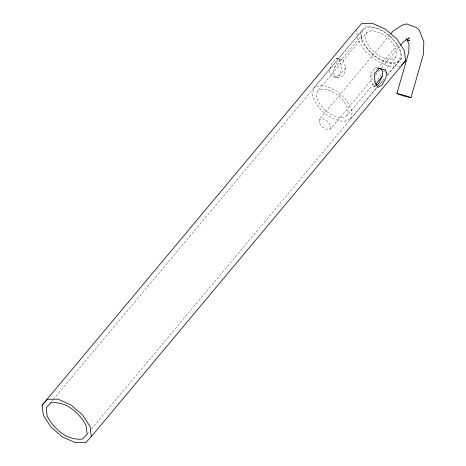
<?xml version="1.0" encoding="UTF-8"?>
<svg xmlns="http://www.w3.org/2000/svg" width="466" height="466" viewBox="0 0 466 466"><rect width="100%" height="100%" fill="white"/><g stroke="black" fill="none" stroke-linecap="round" stroke-linejoin="round"><path stroke-width="0.35" stroke-dasharray="2.33 1.75" d="M389.78 35.002L319.274 119.348L319.105 122.768L322.332 126.997L327.068 129.565L330.534 128.96L375.083 75.667M330.534 128.96L330.703 125.54L327.476 121.311L322.74 118.748L319.274 119.348M387.229 75.108L399.304 60.667L401.028 53.969C397.067 39.779 383.932 28.851 369.398 26.958L362.781 29.48L314.002 87.8L312.284 94.499C316.245 108.695 329.38 119.616 343.914 121.51L350.525 118.987L377.006 87.328M384.899 70.267L395.587 57.493L396.956 52.157C393.805 40.857 383.343 32.154 371.769 30.645L366.503 32.655L317.725 90.975L316.356 96.311C319.507 107.611 329.969 116.314 341.543 117.822L346.809 115.813L374.215 83.041M334.506 67.937L361.063 36.179L362.781 29.48M366.503 32.655L365.128 37.991C368.286 49.291 378.747 57.988 390.322 59.502L395.587 57.493M346.809 115.813L348.178 110.477C345.026 99.176 334.565 90.48 322.99 88.971L317.725 90.975M350.525 118.987L352.249 112.289C348.288 98.099 335.153 87.177 320.62 85.278L314.002 87.8M345.83 67.82L343.494 75.661L337.407 77.828L333.528 76.896L329.666 73.011L329.212 71.846L331.588 63.784L336.295 58.163L343.646 60.137L343.547 61.961L345.883 67.692L337.495 77.787M375.544 75.113L379.72 70.116M381.578 67.896L400.143 45.691M51.342 401.663L52.74 399.985M53.211 399.426L365.018 27.011C380.343 24.983 393.77 36.96 400.515 49.74L401.541 58.198L386.594 76.069M340.157 59.089L335.456 64.71L333.073 72.772L333.534 73.937L337.407 77.828M377.943 68.141L375.363 67.523L370.662 73.145L371.093 81.882L372.468 83.268L373.738 86.53L376.318 87.148M370.837 76.64L377.443 68.735M397.393 44.882L377.879 68.211L375.363 67.523M374.681 82.488L381.648 74.152M383.506 71.933L384.438 70.82M373.738 86.53L375.212 84.829M377.472 86.775L383.972 78.999M87.189 434.05L89.524 431.26M91.394 429.023L376.784 87.794M378.648 85.563L383.786 79.418M401.541 58.198L397.073 63.137C381.741 65.158 368.315 53.182 361.575 40.408L360.55 31.95M373.825 86.49L375.497 85.558M399.304 60.667L392.692 63.19C378.159 61.296 365.024 50.369 361.063 36.179M333.528 76.896L339.632 74.735L342.003 66.766L339.685 61.034L339.778 59.211L336.295 58.163M405.187 39.103L406.416 38.754M399.554 66.731L389.751 66.848L376.918 61.133L365.193 51.12L357.707 39.482L356.566 30.022M406.346 37.746L407.29 38.637"/><path stroke-width="0.7" d="M390.712 33.884L393.048 31.094L402.257 25.141L406.55 23.9L416.196 27.442L419.301 30.366L423.868 41.771L423.378 54.353L410.971 97.703L402.781 95.746L396.927 93.549L408.758 52.221L409.055 44.515L407.086 39.593M376.056 85.243L378.293 83.996L382.213 76.395L382.487 71.292L381.66 69.248L378.514 68.386M400.603 45.138L403.387 41.806L409.48 37.868L408.257 38.224M42.132 405.199L356.484 29.346L361.837 23.422L372.334 23.3L385.166 29.014L396.898 39.028L404.377 50.666L405.606 60.801L91.26 436.654L85.907 442.578L75.405 442.7L62.572 436.986L50.846 426.973L43.361 415.334L42.132 405.199L47.485 399.275L57.988 399.152L70.82 404.867L82.552 414.88L90.031 426.518L91.26 436.654M375.678 84.276L382.161 76.523M401.226 65.648L405.606 60.801M396.927 93.549L405.117 95.513L410.971 97.703M406.404 39.552L409.451 40.67L408.711 39.971M386.355 72.218L386.087 77.327L382.155 84.923L377.611 87.457L376.336 84.195L374.955 82.808L374.524 74.071L379.231 68.45L385.528 70.174L386.355 72.218M50.672 402.863L46.204 407.802L47.229 416.26C53.969 429.04 67.395 441.017 82.727 438.989L87.189 434.05L86.169 425.592C79.424 412.818 65.997 400.842 50.672 402.863"/></g></svg>
